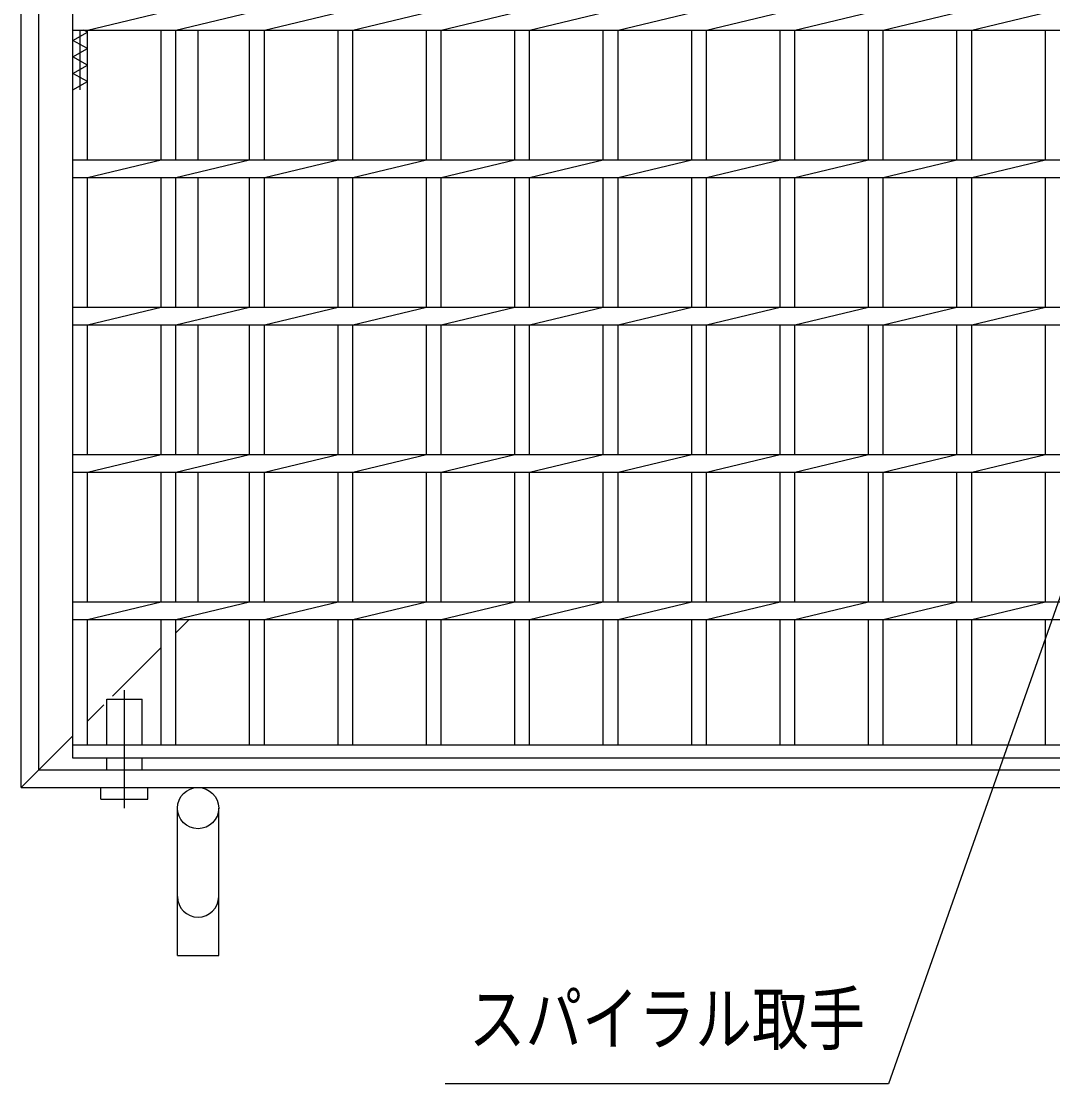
# Model space of a CAD drawing. Units: millimetres, scale not verified. Extents: x -1456 to 1389, y -1026 to 839.
# Drawn here: x -993.5 to -643.5, y -242 to 118.5 of the extents above; entities that cross this region are included whole.
import ezdxf
from ezdxf.enums import TextEntityAlignment as Align

# ---------------------------------------------------------------- set-up
doc = ezdxf.new("R2010")
doc.units = ezdxf.units.MM
doc.header["$LTSCALE"] = 8
doc.linetypes.add('LONG_DASHED_DOTTED', pattern=[15.25, 12, -1.5, 0.25, -1.5])
for name, color, linetype, lineweight in [('16', 3, 'Continuous', 25), ('19', 6, 'Continuous', 25), ('22', 4, 'Continuous', 25)]:
    doc.layers.add(name, color=color, linetype=linetype, lineweight=lineweight)
doc.styles.add('ＭＳ ゴシック', font='')
doc.styles.get('ＭＳ ゴシック').set_extended_font_data('MS Gothic')

msp = doc.modelspace()

# ---------------------------------------------------------------- linework, layer by layer
at = {"layer": '16'}
for p, q in [((-976, -127), (-976, 364)), ((-976, 115.5), (-976, 121.5)), ((-971, 115.5), (-946, 121.5)), ((-941, 115.5), (-916, 121.5)), ((-911, 115.5), (-886, 121.5)), ((-881, 115.5), (-856, 121.5)), ((-851, 115.5), (-826, 121.5)), ((-821, 115.5), (-796, 121.5)), ((-791, 115.5), (-766, 121.5)), ((-761, 115.5), (-736, 121.5)), ((-731, 115.5), (-706, 121.5)), ((-701, 115.5), (-676, 121.5)), ((-671, 115.5), (-646, 121.5)), ((-976, 115.5), (-611, 115.5)), ((-973.5, 95.2), (-973.5, 115.5)), ((-971, 114.8), (-972.25, 115.5)), ((-971, 71.5), (-971, 115.5)), ((-946, 71.5), (-946, 115.5)), ((-941, 71.5), (-941, 115.5)), ((-916, 71.5), (-916, 115.5)), ((-911, 71.5), (-911, 115.5)), ((-886, 71.5), (-886, 115.5)), ((-881, 71.5), (-881, 115.5)), ((-856, 71.5), (-856, 115.5)), ((-851, 71.5), (-851, 115.5)), ((-826, 71.5), (-826, 115.5)), ((-821, 71.5), (-821, 115.5)), ((-796, 71.5), (-796, 115.5)), ((-791, 71.5), (-791, 115.5)), ((-766, 71.5), (-766, 115.5)), ((-761, 71.5), (-761, 115.5)), ((-736, 71.5), (-736, 115.5)), ((-731, 71.5), (-731, 115.5)), ((-706, 71.5), (-706, 115.5)), ((-701, 71.5), (-701, 115.5)), ((-676, 71.5), (-676, 115.5)), ((-671, 71.5), (-671, 115.5)), ((-646, 71.5), (-646, 115.5)), ((-976, 112), (-971, 114.8)), ((-971, 109.2), (-976, 112)), ((-976, 106.4), (-971, 109.2)), ((-971, 103.6), (-976, 106.4)), ((-976, 100.8), (-971, 103.6)), ((-971, 98), (-976, 100.8)), ((-976, 95.2), (-971, 98)), ((-976, 65.5), (-976, 71.5)), ((-976, 71.5), (-611, 71.5)), ((-971, 65.5), (-946, 71.5)), ((-941, 65.5), (-916, 71.5)), ((-911, 65.5), (-886, 71.5)), ((-881, 65.5), (-856, 71.5)), ((-851, 65.5), (-826, 71.5)), ((-821, 65.5), (-796, 71.5)), ((-791, 65.5), (-766, 71.5)), ((-761, 65.5), (-736, 71.5)), ((-731, 65.5), (-706, 71.5)), ((-701, 65.5), (-676, 71.5)), ((-671, 65.5), (-646, 71.5)), ((-976, 65.5), (-611, 65.5)), ((-971, 21.5), (-971, 65.5)), ((-946, 21.5), (-946, 65.5)), ((-941, 21.5), (-941, 65.5)), ((-916, 21.5), (-916, 65.5)), ((-911, 21.5), (-911, 65.5)), ((-886, 21.5), (-886, 65.5)), ((-881, 21.5), (-881, 65.5)), ((-856, 21.5), (-856, 65.5)), ((-851, 21.5), (-851, 65.5)), ((-826, 21.5), (-826, 65.5)), ((-821, 21.5), (-821, 65.5)), ((-796, 21.5), (-796, 65.5)), ((-791, 21.5), (-791, 65.5)), ((-766, 21.5), (-766, 65.5)), ((-761, 21.5), (-761, 65.5)), ((-736, 21.5), (-736, 65.5)), ((-731, 21.5), (-731, 65.5)), ((-706, 21.5), (-706, 65.5)), ((-701, 21.5), (-701, 65.5)), ((-676, 21.5), (-676, 65.5)), ((-671, 21.5), (-671, 65.5)), ((-646, 21.5), (-646, 65.5)), ((-976, 21.5), (-491, 21.5)), ((-976, 15.5), (-976, 21.5)), ((-971, 15.5), (-946, 21.5)), ((-941, 15.5), (-916, 21.5)), ((-911, 15.5), (-886, 21.5)), ((-881, 15.5), (-856, 21.5)), ((-851, 15.5), (-826, 21.5)), ((-821, 15.5), (-796, 21.5)), ((-791, 15.5), (-766, 21.5)), ((-761, 15.5), (-736, 21.5)), ((-731, 15.5), (-706, 21.5)), ((-701, 15.5), (-676, 21.5)), ((-671, 15.5), (-646, 21.5)), ((-976, 15.5), (-491, 15.5)), ((-971, -28.5), (-971, 15.5)), ((-946, -28.5), (-946, 15.5)), ((-941, -28.5), (-941, 15.5)), ((-916, -28.5), (-916, 15.5)), ((-911, -28.5), (-911, 15.5)), ((-886, -28.5), (-886, 15.5)), ((-881, -28.5), (-881, 15.5)), ((-856, -28.5), (-856, 15.5)), ((-851, -28.5), (-851, 15.5)), ((-826, -28.5), (-826, 15.5)), ((-821, -28.5), (-821, 15.5)), ((-796, -28.5), (-796, 15.5)), ((-791, -28.5), (-791, 15.5)), ((-766, -28.5), (-766, 15.5)), ((-761, -28.5), (-761, 15.5)), ((-736, -28.5), (-736, 15.5)), ((-731, -28.5), (-731, 15.5)), ((-706, -28.5), (-706, 15.5)), ((-701, -28.5), (-701, 15.5)), ((-676, -28.5), (-676, 15.5)), ((-671, -28.5), (-671, 15.5)), ((-646, -28.5), (-646, 15.5)), ((-976, -28.5), (-491, -28.5)), ((-976, -34.5), (-976, -28.5)), ((-971, -34.5), (-946, -28.5)), ((-941, -34.5), (-916, -28.5)), ((-911, -34.5), (-886, -28.5)), ((-881, -34.5), (-856, -28.5)), ((-851, -34.5), (-826, -28.5)), ((-821, -34.5), (-796, -28.5)), ((-791, -34.5), (-766, -28.5)), ((-761, -34.5), (-736, -28.5)), ((-731, -34.5), (-706, -28.5)), ((-701, -34.5), (-676, -28.5)), ((-671, -34.5), (-646, -28.5)), ((-976, -34.5), (-491, -34.5)), ((-971, -78.5), (-971, -34.5)), ((-946, -78.5), (-946, -34.5)), ((-941, -78.5), (-941, -34.5)), ((-916, -78.5), (-916, -34.5)), ((-911, -78.5), (-911, -34.5)), ((-886, -78.5), (-886, -34.5)), ((-881, -78.5), (-881, -34.5)), ((-856, -78.5), (-856, -34.5)), ((-851, -78.5), (-851, -34.5)), ((-826, -78.5), (-826, -34.5)), ((-821, -78.5), (-821, -34.5)), ((-796, -78.5), (-796, -34.5)), ((-791, -78.5), (-791, -34.5)), ((-766, -78.5), (-766, -34.5)), ((-761, -78.5), (-761, -34.5)), ((-736, -78.5), (-736, -34.5)), ((-731, -78.5), (-731, -34.5)), ((-706, -78.5), (-706, -34.5)), ((-701, -78.5), (-701, -34.5)), ((-676, -78.5), (-676, -34.5)), ((-671, -78.5), (-671, -34.5)), ((-646, -78.5), (-646, -34.5)), ((-976, -78.5), (-491, -78.5)), ((-976, -84.5), (-976, -78.5)), ((-971, -84.5), (-946, -78.5)), ((-941, -84.5), (-916, -78.5)), ((-911, -84.5), (-886, -78.5)), ((-881, -84.5), (-856, -78.5)), ((-851, -84.5), (-826, -78.5)), ((-821, -84.5), (-796, -78.5)), ((-791, -84.5), (-766, -78.5)), ((-761, -84.5), (-736, -78.5)), ((-731, -84.5), (-706, -78.5)), ((-701, -84.5), (-676, -78.5)), ((-671, -84.5), (-646, -78.5)), ((-976, -84.5), (-491, -84.5)), ((-971, -127), (-971, -84.5)), ((-946, -127), (-946, -84.5)), ((-941, -127), (-941, -84.5)), ((-916, -127), (-916, -84.5)), ((-911, -127), (-911, -84.5)), ((-886, -127), (-886, -84.5)), ((-881, -127), (-881, -84.5)), ((-856, -127), (-856, -84.5)), ((-851, -127), (-851, -84.5)), ((-826, -127), (-826, -84.5)), ((-821, -127), (-821, -84.5)), ((-796, -127), (-796, -84.5)), ((-791, -127), (-791, -84.5)), ((-766, -127), (-766, -84.5)), ((-761, -127), (-761, -84.5)), ((-736, -127), (-736, -84.5)), ((-731, -127), (-731, -84.5)), ((-706, -127), (-706, -84.5)), ((-701, -127), (-701, -84.5)), ((-676, -127), (-676, -84.5)), ((-671, -127), (-671, -84.5)), ((-646, -127), (-646, -84.5)), ((-976, -127), (-491, -127)), ((-976, -131.5), (-976, -127)), ((-976, -127), (-971, -127)), ((-946, -127), (-941, -127)), ((-916, -127), (-911, -127)), ((-886, -127), (-881, -127)), ((-856, -127), (-851, -127)), ((-826, -127), (-821, -127)), ((-796, -127), (-791, -127)), ((-766, -127), (-761, -127)), ((-736, -127), (-731, -127)), ((-706, -127), (-701, -127)), ((-676, -127), (-671, -127)), ((-646, -127), (-641, -127)), ((-491, -131.5), (-976, -131.5))]:
    msp.add_line(p, q, dxfattribs=at)
at = {"layer": '19'}
for p, q in [((-993.5, -141.5), (-993.5, 378.5)), ((-987.5, -135.5), (-987.5, 372.5)), ((-933.5, 71.5), (-933.5, 115.5)), ((-933.5, 21.5), (-933.5, 65.5)), ((-933.5, -28.5), (-933.5, 15.5)), ((-933.5, -78.5), (-933.5, -34.5)), ((-941, -89), (-936.5, -84.5)), ((-962.5, -110.5), (-946, -94)), ((-964.5, -127), (-964.5, -111.5)), ((-964.5, -111.5), (-952.5, -111.5)), ((-952.5, -127), (-952.5, -111.5)), ((-971, -119), (-965.5, -113.5)), ((-993.5, -141.5), (-976, -124)), ((-964.5, -135.5), (-964.5, -131.5)), ((-952.5, -135.5), (-952.5, -131.5)), ((-987.5, -135.5), (-479.5, -135.5)), ((-993.5, -141.5), (-473.5, -141.5)), ((-966.5, -145.5), (-966.5, -141.5)), ((-950.5, -145.5), (-950.5, -141.5)), ((-966.5, -145.5), (-950.5, -145.5)), ((-940.5, -198.5), (-940.5, -148.5)), ((-926.5, -198.5), (-926.5, -148.5)), ((-940.5, -198.5), (-926.5, -198.5))]:
    msp.add_line(p, q, dxfattribs=at)
at = {"layer": '19', "linetype": 'LONG_DASHED_DOTTED'}
msp.add_line((-958.5, -148.5), (-958.5, -108.5), dxfattribs=at)
at = {"layer": '19'}
msp.add_circle((-933.5, -148.5), 7, dxfattribs=at)
msp.add_arc((-933.5, -178.5), 7, 180, 0, dxfattribs=at)
at = {"layer": '22'}
msp.add_lwpolyline([(-583, 87.982), (-699.213, -242.026), (-849.613, -242.026)], dxfattribs=at)

# ---------------------------------------------------------------- texts
at = {"layer": '22', "style": 'ＭＳ ゴシック', "width": 0.8}
msp.add_text('スパイラル取手', height=17.6, dxfattribs=at).set_placement((-841.613, -234.026), align=Align.BOTTOM_LEFT)

doc.saveas('drawing.dxf')
